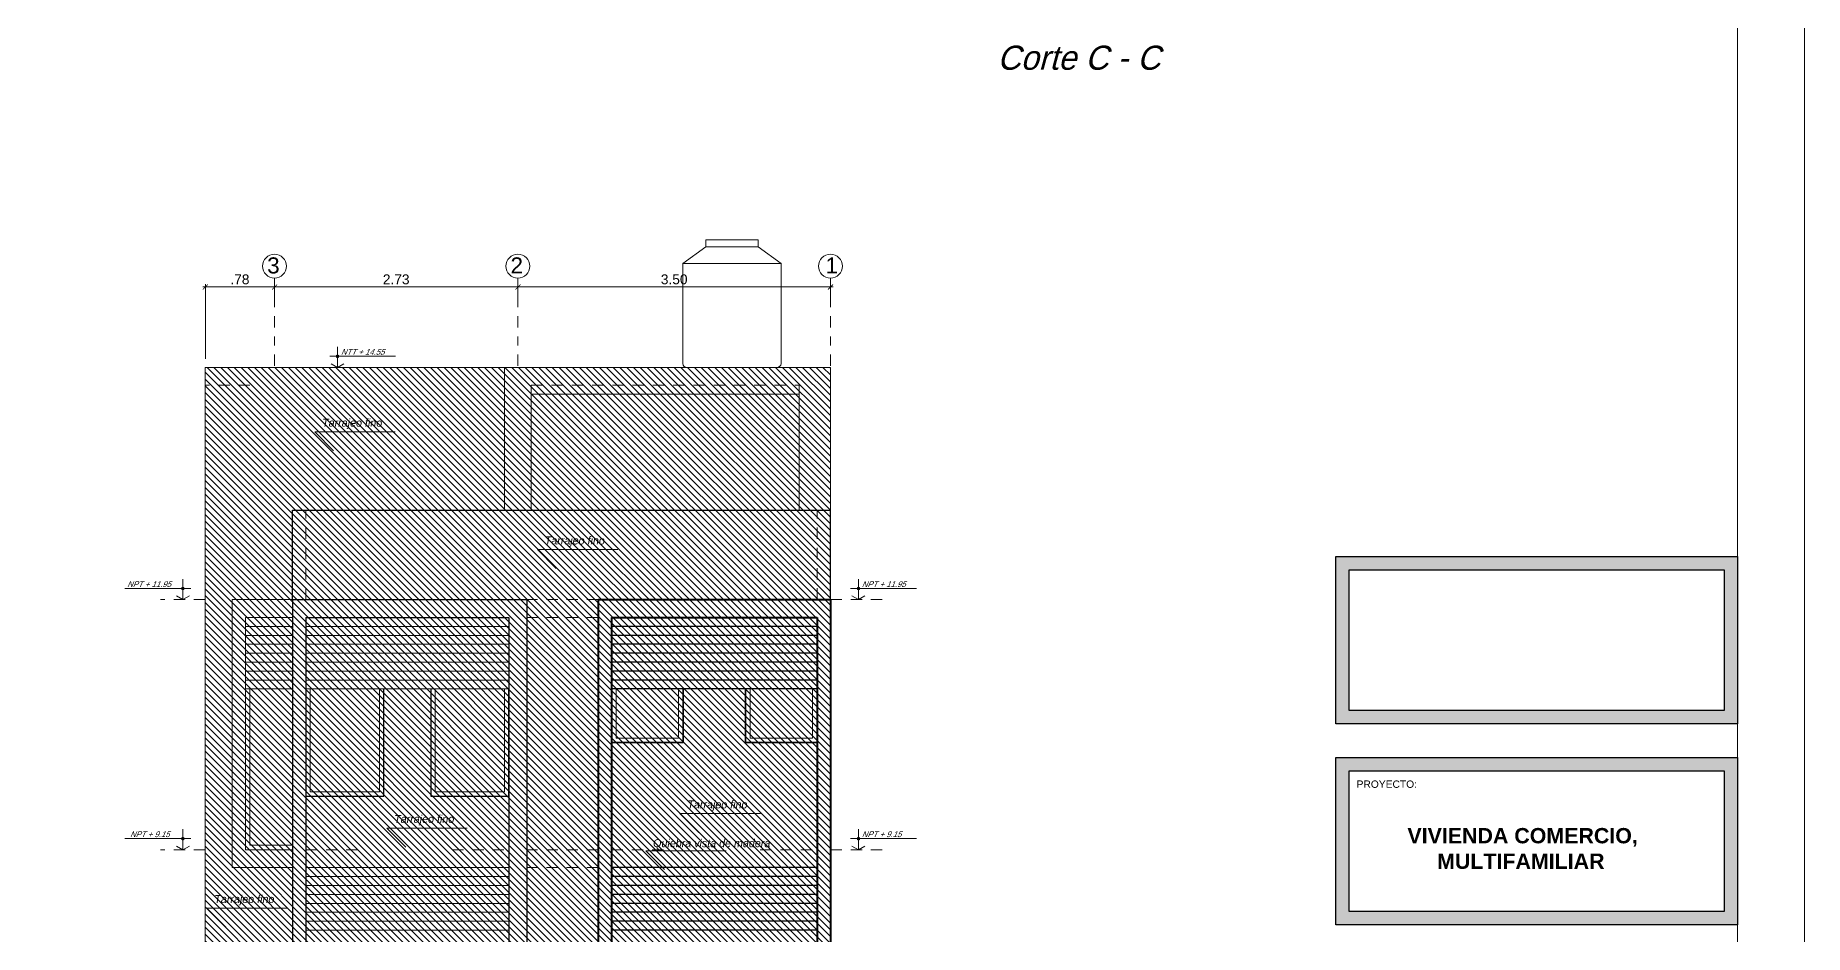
# Model space of a CAD drawing. Header units: millimetres. Extents: x 3779 to 7711, y 1445 to 3132.
# Drawn here: x 3983.46 to 4003.28, y 1460.14 to 1470.21 of the extents above; entities that cross this region are included whole.
import ezdxf

# ---------------------------------------------------------------- set-up
doc = ezdxf.new("R2010")
doc.units = ezdxf.units.MM
doc.header["$PDMODE"] = 3
doc.linetypes.add('DASHDOTX2', pattern=[50.8, 25.4, -12.7, 0, -12.7])
doc.linetypes.add('HIDDEN', pattern=[9.525, 6.35, -3.175])
for name, color, linetype, lineweight in [('cotas', 7, 'Continuous', 5), ('EJES', 20, 'DASHDOTX2', 9), ('pluma 0.0', 33, 'Continuous', 0), ('pluma 0.5', 41, 'Continuous', 5), ('pluma 1', 1, 'Continuous', 9), ('pluma 2', 2, 'Continuous', 20), ('pluma 2.5', 30, 'Continuous', 25), ('pluma 3', 251, 'Continuous', 30), ('pluma 3.5', 253, 'Continuous', 35), ('pluma 4', 34, 'Continuous', 40), ('proyecciones', 32, 'HIDDEN', 9), ('TEXTO', 7, 'Continuous', 9), ('TEXTURAS', 35, 'Continuous', 5)]:
    doc.layers.add(name, color=color, linetype=linetype, lineweight=lineweight)
doc.styles.add('ARIAL', font='arial.ttf')
doc.styles.add('ARIALNEG', font='arialbd.ttf')
doc.styles.add('nombreambiente', font='stylu.ttf', dxfattribs={"oblique": 20})
doc.styles.get("Standard").update_dxf_attribs({"font": 'arial.ttf'})
doc.styles.add('TIMES', font='arial.ttf', dxfattribs={"height": 0.11})
doc.dimstyles.new('julio', dxfattribs={"dimtxt": 0.11, "dimasz": 0.057, "dimexe": 0.03, "dimexo": 0.097, "dimgap": 0.0295, "dimtad": 1, "dimzin": 4, "dimdsep": 46, "dimtxsty": 'TIMES', "dimblk": 'ARCHTICK', "dimcen": 0, "dimdle": 0.03, "dimclrd": 256, "dimclre": 256, "dimclrt": 256, "dimadec": 0, "dimazin": 0, "dimtfac": 1, "dimtix": 1, "dimtmove": 2, "dimatfit": 2, "dimldrblk": 'ARCHTICK', "dimfxl": 1, "dimtolj": 1, "dimtzin": 0, "dimlwd": 5, "dimlwe": 5, "dimarcsym": 0})

# ---------------------------------------------------------------- blocks, each defined once
blk = doc.blocks.new('tanque elevado')
at = {"layer": 'pluma 1'}
for p, q in [((257723.671, 9339911.241), (257723.415, 9339911.054)), ((257723.671, 9339911.322), (257724.258, 9339911.322)), ((257723.671, 9339911.322), (257723.671, 9339911.241)), ((257723.671, 9339911.241), (257724.258, 9339911.241)), ((257724.258, 9339911.322), (257724.258, 9339911.241)), ((257724.258, 9339911.241), (257724.515, 9339911.054)), ((257724.515, 9339911.054), (257723.415, 9339911.054)), ((257723.415, 9339909.936), (257723.415, 9339911.054)), ((257724.515, 9339911.054), (257724.515, 9339909.936)), ((257724.47, 9339909.892), (257723.459, 9339909.892))]:
    blk.add_line(p, q, dxfattribs=at)
for centre, start, end in [((257723.459, 9339909.936), 180, 270), ((257724.47, 9339909.936), 270, 0)]:
    blk.add_arc(centre, 0.0447, start, end, dxfattribs=at)
blk = doc.blocks.new('ttryt')
at = {"layer": 'pluma 1'}
for p, q in [((1118.64, 393.514), (1118.64, 393.283)), ((1119.289, 393.407), (1118.552, 393.407)), ((1118.64, 393.283), (1118.568, 393.324)), ((1118.64, 393.283), (1118.712, 393.324))]:
    blk.add_line(p, q, dxfattribs=at)
at = {"layer": 'pluma 1', "linetype": 'Continuous'}
blk.add_circle((1118.64, 393.407), 0.015, dxfattribs=at)
blk = doc.blocks.new('_ArchTick')
at = {"color": 0, "linetype": 'ByBlock', "lineweight": 40, "const_width": 0.15}
blk.add_lwpolyline([(-0.5, -0.5), (0.5, 0.5)], dxfattribs=at)
blk = doc.blocks.new('*D660')
at = {"layer": 'cotas', "lineweight": 5, "transparency": 16777216}
for p, q in [((3988.868, 1467.192), (3988.868, 1467.425)), ((3992.368, 1467.192), (3992.368, 1467.425)), ((3988.838, 1467.395), (3992.398, 1467.395))]:
    blk.add_line(p, q, dxfattribs=at)
at = {"layer": 'Defpoints', "color": 0, "transparency": 16777216}
for p in [(3992.368, 1467.395), (3988.868, 1467.095), (3992.368, 1467.095)]:
    blk.add_point(p, dxfattribs=at)
at = {"layer": 'cotas', "lineweight": 5, "transparency": 16777216, "xscale": 0.057, "yscale": 0.057, "zscale": 0.057, "rotation": 180}
blk.add_blockref('_ArchTick', (3988.868, 1467.395), dxfattribs=at)
at = {"layer": 'cotas', "lineweight": 5, "transparency": 16777216, "xscale": 0.057, "yscale": 0.057, "zscale": 0.057}
blk.add_blockref('_ArchTick', (3992.368, 1467.395), dxfattribs=at)
at = {"layer": 'cotas', "transparency": 16777216, "insert": (3990.618, 1467.48), "char_height": 0.11, "attachment_point": 5, "style": 'TIMES'}
blk.add_mtext('\\A1;3.50', dxfattribs=at)
blk = doc.blocks.new('*D661')
at = {"layer": 'cotas', "lineweight": 5, "transparency": 16777216}
for p, q in [((3985.368, 1466.592), (3985.368, 1467.425)), ((3986.143, 1467.192), (3986.143, 1467.425)), ((3985.338, 1467.395), (3986.173, 1467.395))]:
    blk.add_line(p, q, dxfattribs=at)
at = {"layer": 'Defpoints', "color": 0, "transparency": 16777216}
for p in [(3986.143, 1467.395), (3986.143, 1467.095), (3985.368, 1466.495)]:
    blk.add_point(p, dxfattribs=at)
at = {"layer": 'cotas', "lineweight": 5, "transparency": 16777216, "xscale": 0.057, "yscale": 0.057, "zscale": 0.057, "rotation": 180}
blk.add_blockref('_ArchTick', (3985.368, 1467.395), dxfattribs=at)
at = {"layer": 'cotas', "lineweight": 5, "transparency": 16777216, "xscale": 0.057, "yscale": 0.057, "zscale": 0.057}
blk.add_blockref('_ArchTick', (3986.143, 1467.395), dxfattribs=at)
at = {"layer": 'cotas', "transparency": 16777216, "insert": (3985.755, 1467.48), "char_height": 0.11, "attachment_point": 5, "style": 'TIMES'}
blk.add_mtext('\\A1;.78', dxfattribs=at)
blk = doc.blocks.new('*D662')
at = {"layer": 'cotas', "lineweight": 5, "transparency": 16777216}
for p, q in [((3986.143, 1467.192), (3986.143, 1467.425)), ((3988.868, 1467.192), (3988.868, 1467.425)), ((3986.113, 1467.395), (3988.898, 1467.395))]:
    blk.add_line(p, q, dxfattribs=at)
at = {"layer": 'Defpoints', "color": 0, "transparency": 16777216}
for p in [(3988.868, 1467.395), (3986.143, 1467.095), (3988.868, 1467.095)]:
    blk.add_point(p, dxfattribs=at)
at = {"layer": 'cotas', "lineweight": 5, "transparency": 16777216, "xscale": 0.057, "yscale": 0.057, "zscale": 0.057, "rotation": 180}
blk.add_blockref('_ArchTick', (3986.143, 1467.395), dxfattribs=at)
at = {"layer": 'cotas', "lineweight": 5, "transparency": 16777216, "xscale": 0.057, "yscale": 0.057, "zscale": 0.057}
blk.add_blockref('_ArchTick', (3988.868, 1467.395), dxfattribs=at)
at = {"layer": 'cotas', "transparency": 16777216, "insert": (3987.505, 1467.48), "char_height": 0.11, "attachment_point": 5, "style": 'TIMES'}
blk.add_mtext('\\A1;2.73', dxfattribs=at)

msp = doc.modelspace()

# ---------------------------------------------------------------- hatches: boundary and pattern name
h = msp.add_hatch(color=256)
h.dxf.hatch_style = 1
h.paths.add_polyline_path([(3998.0261, 1462.5033), (3998.0261, 1464.3783), (4002.5261, 1464.3783), (4002.5261, 1462.5033)])
h.paths.add_polyline_path([(3998.1761, 1462.6533), (3998.1761, 1464.2283), (4002.3761, 1464.2283), (4002.3761, 1462.6533)], flags=16)
h = msp.add_hatch(color=256)
h.dxf.hatch_style = 1
h.paths.add_polyline_path([(3998.0261, 1460.2533), (3998.0261, 1462.1283), (4002.5261, 1462.1283), (4002.5261, 1460.2533)])
h.paths.add_polyline_path([(3998.1761, 1460.4033), (3998.1761, 1461.9783), (4002.3761, 1461.9783), (4002.3761, 1460.4033)], flags=16)
at = {"layer": 'pluma 0.0'}
h = msp.add_hatch(dxfattribs=at)
h.set_pattern_fill('LINE', color=256, scale=0.016875, angle=135)
h.set_pattern_definition([(135, (-23111.18941, -8375.24651), (-0.03788545551, -0.03788545551), [])])
h.paths.add_polyline_path([(3985.3676, 1451.9447), (3985.3676, 1466.4947), (3992.3676, 1466.4947), (3992.3676, 1451.9447)])

# ---------------------------------------------------------------- linework, layer by layer
for points in [[(3998.0261, 1462.5033), (3998.0261, 1464.3783), (4002.5261, 1464.3783), (4002.5261, 1462.5033)], [(3998.1761, 1462.6533), (3998.1761, 1464.2283), (4002.3761, 1464.2283), (4002.3761, 1462.6533)], [(3998.0261, 1460.2533), (3998.0261, 1462.1283), (4002.5261, 1462.1283), (4002.5261, 1460.2533)], [(3998.1761, 1460.4033), (3998.1761, 1461.9783), (4002.3761, 1461.9783), (4002.3761, 1460.4033)]]:
    msp.add_lwpolyline(points, close=True)
at = {"layer": 'cotas'}
for points in [[(3943.8761, 1448.6283), (4003.2761, 1448.6283), (4003.2761, 1490.6283), (3943.8761, 1490.6283)], [(3944.6261, 1449.3783), (4002.5261, 1449.3783), (4002.5261, 1489.8783), (3944.6261, 1489.8783)]]:
    msp.add_lwpolyline(points, close=True, dxfattribs=at)
at = {"layer": 'EJES', "ltscale": 0.005}
for p, q in [((3986.1426, 1467.4947), (3986.1426, 1466.4947)), ((3988.8676, 1467.4947), (3988.8676, 1466.4947)), ((3992.3676, 1467.4947), (3992.3676, 1466.4947))]:
    msp.add_line(p, q, dxfattribs=at)
at = {"layer": 'pluma 0.0'}
for p, q in [((3985.3676, 1466.4947), (3985.3676, 1453.7197)), ((3985.3676, 1466.4947), (3988.7176, 1466.4947)), ((3988.7176, 1466.4947), (3992.3676, 1466.4947)), ((3988.7176, 1466.4947), (3988.7176, 1464.8947)), ((3992.3676, 1464.8947), (3992.3676, 1466.4947)), ((3989.0176, 1466.1947), (3992.0176, 1466.1947)), ((3989.0176, 1466.1947), (3989.0176, 1464.8947)), ((3992.0176, 1466.1947), (3992.0176, 1464.8947))]:
    msp.add_line(p, q, dxfattribs=at)
at = {"layer": 'pluma 0.5'}
for p, q in [((3986.3426, 1463.5947), (3985.8176, 1463.5947)), ((3986.3426, 1463.4947), (3985.8176, 1463.4947)), ((3986.3426, 1463.3947), (3985.8176, 1463.3947)), ((3986.3426, 1463.2947), (3985.8176, 1463.2947)), ((3986.3426, 1463.1947), (3985.8176, 1463.1947)), ((3986.3426, 1463.0947), (3985.8176, 1463.0947)), ((3986.3426, 1462.9947), (3985.8176, 1462.9947)), ((3986.3426, 1462.8947), (3985.8176, 1462.8947)), ((3985.8676, 1462.8947), (3985.8676, 1461.1447)), ((3986.3426, 1461.1447), (3985.8676, 1461.1447))]:
    msp.add_line(p, q, dxfattribs=at)
at = {"layer": 'pluma 1'}
for p, q in [((3985.6676, 1463.8947), (3986.3426, 1463.8947)), ((3985.6676, 1463.8947), (3985.6676, 1460.8947)), ((3985.8176, 1463.6947), (3986.3426, 1463.6947)), ((3985.8176, 1463.6947), (3985.8176, 1461.0947)), ((3985.8176, 1461.0947), (3986.3426, 1461.0947)), ((3985.6676, 1460.8947), (3986.3426, 1460.8947))]:
    msp.add_line(p, q, dxfattribs=at)
for points in [[(3986.5426, 1462.8947), (3986.5426, 1461.7447), (3987.3183, 1461.7447), (3987.3183, 1462.8947)], [(3987.9418, 1462.8947), (3987.9418, 1461.7447), (3988.7176, 1461.7447), (3988.7176, 1462.8947)], [(3989.9676, 1462.8947), (3989.9676, 1462.3447), (3990.6676, 1462.3447), (3990.6676, 1462.8947)], [(3991.4676, 1462.8947), (3991.4676, 1462.3447), (3992.1676, 1462.3447), (3992.1676, 1462.8947)]]:
    msp.add_lwpolyline(points, dxfattribs=at)
for centre in [(3986.1426, 1467.6286), (3988.8676, 1467.6286), (3992.3676, 1467.6286)]:
    msp.add_circle(centre, 0.1339, dxfattribs=at)
at = {"layer": 'pluma 2'}
for p, q in [((3988.7676, 1463.5947), (3986.4926, 1463.5947)), ((3988.7676, 1463.4947), (3986.4926, 1463.4947)), ((3988.7676, 1463.3947), (3986.4926, 1463.3947)), ((3988.7676, 1463.2947), (3986.4926, 1463.2947)), ((3988.7676, 1463.1947), (3986.4926, 1463.1947)), ((3988.7676, 1463.0947), (3986.4926, 1463.0947)), ((3988.7676, 1462.9947), (3986.4926, 1462.9947)), ((3988.7676, 1462.8947), (3986.4926, 1462.8947)), ((3988.7676, 1460.8947), (3986.4926, 1460.8947)), ((3988.7676, 1460.7947), (3986.4926, 1460.7947)), ((3988.7676, 1460.6947), (3986.4926, 1460.6947)), ((3988.7676, 1460.5947), (3986.4926, 1460.5947)), ((3988.7676, 1460.4947), (3986.4926, 1460.4947)), ((3988.7676, 1460.3947), (3986.4926, 1460.3947)), ((3988.7676, 1460.2947), (3986.4926, 1460.2947)), ((3988.7676, 1460.1947), (3986.4926, 1460.1947))]:
    msp.add_line(p, q, dxfattribs=at)
at = {"layer": 'pluma 2.5'}
for p, q in [((3986.3426, 1463.8947), (3986.3426, 1464.8947)), ((3986.3426, 1464.8947), (3992.3676, 1464.8947)), ((3992.3676, 1463.8947), (3992.3676, 1464.8947)), ((3992.2176, 1463.5947), (3989.9176, 1463.5947)), ((3992.2176, 1463.4947), (3989.9176, 1463.4947)), ((3992.2176, 1463.3947), (3989.9176, 1463.3947)), ((3992.2176, 1463.2947), (3989.9176, 1463.2947)), ((3992.2176, 1463.1947), (3989.9176, 1463.1947)), ((3992.2176, 1463.0947), (3989.9176, 1463.0947)), ((3992.2176, 1462.9947), (3989.9176, 1462.9947)), ((3992.2176, 1462.8947), (3989.9176, 1462.8947)), ((3992.2176, 1460.8947), (3989.9176, 1460.8947)), ((3992.2176, 1460.7947), (3989.9176, 1460.7947)), ((3992.2176, 1460.6947), (3989.9176, 1460.6947)), ((3992.2176, 1460.5947), (3989.9176, 1460.5947)), ((3992.2176, 1460.4947), (3989.9176, 1460.4947)), ((3992.2176, 1460.3947), (3989.9176, 1460.3947)), ((3992.2176, 1460.2947), (3989.9176, 1460.2947)), ((3992.2176, 1460.1947), (3989.9176, 1460.1947))]:
    msp.add_line(p, q, dxfattribs=at)
for points in [[(3986.4926, 1462.8947), (3986.4926, 1461.6947), (3987.3683, 1461.6947), (3987.3683, 1462.8947)], [(3987.8918, 1462.8947), (3987.8918, 1461.6947), (3988.7676, 1461.6947), (3988.7676, 1462.8947)]]:
    msp.add_lwpolyline(points, dxfattribs=at)
at = {"layer": 'pluma 3'}
for p, q in [((3986.3426, 1463.8947), (3986.3426, 1455.2947)), ((3986.3426, 1463.8947), (3988.9676, 1463.8947)), ((3988.9676, 1463.8947), (3988.9676, 1455.4947)), ((3986.4926, 1463.6947), (3986.4926, 1455.4947)), ((3986.4926, 1463.6947), (3988.7676, 1463.6947)), ((3988.7676, 1463.6947), (3988.7676, 1455.4947))]:
    msp.add_line(p, q, dxfattribs=at)
at = {"layer": 'pluma 3.5'}
for points in [[(3989.9176, 1462.8947), (3989.9176, 1462.2947), (3990.7176, 1462.2947), (3990.7176, 1462.8947)], [(3991.4176, 1462.8947), (3991.4176, 1462.2947), (3992.2176, 1462.2947), (3992.2176, 1462.8947)]]:
    msp.add_lwpolyline(points, dxfattribs=at)
at = {"layer": 'pluma 4'}
for p, q in [((3989.7676, 1463.8947), (3989.7676, 1455.2947)), ((3989.7676, 1463.8947), (3992.3676, 1463.8947)), ((3992.3676, 1463.8947), (3992.3676, 1455.2947)), ((3989.9176, 1463.6947), (3989.9176, 1455.4947)), ((3989.9176, 1463.6947), (3992.2176, 1463.6947)), ((3992.2176, 1463.6947), (3992.2176, 1455.4947))]:
    msp.add_line(p, q, dxfattribs=at)
at = {"layer": 'proyecciones', "linetype": 'HIDDEN', "ltscale": 0.02}
for p, q in [((3985.8676, 1466.2947), (3985.3676, 1466.2947)), ((3989.0176, 1466.2947), (3992.0176, 1466.2947)), ((3989.0176, 1466.1947), (3989.0176, 1466.2947)), ((3992.0176, 1466.1947), (3992.0176, 1466.2947)), ((3986.4926, 1463.8947), (3986.4926, 1464.8947)), ((3992.2176, 1463.8947), (3992.2176, 1464.8947)), ((3985.3676, 1463.8947), (3984.8676, 1463.8947)), ((3989.7676, 1463.8947), (3988.9676, 1463.8947)), ((3992.3676, 1463.8947), (3992.9926, 1463.8947)), ((3989.7676, 1463.6947), (3988.9676, 1463.6947)), ((3985.3676, 1461.0947), (3984.8676, 1461.0947)), ((3986.4926, 1461.0947), (3987.1176, 1461.0947)), ((3988.1311, 1461.0947), (3988.7561, 1461.0947)), ((3989.7676, 1461.0947), (3988.9676, 1461.0947)), ((3989.9176, 1461.0947), (3990.5426, 1461.0947)), ((3991.5811, 1461.0947), (3992.2061, 1461.0947)), ((3992.3676, 1461.0947), (3992.9926, 1461.0947)), ((3989.7676, 1460.8947), (3988.9676, 1460.8947))]:
    msp.add_line(p, q, dxfattribs=at)
at = {"layer": 'TEXTURAS'}
for points in [[(3987.4926, 1465.7734), (3986.5926, 1465.7734), (3986.8048, 1465.5613)], [(3989.9856, 1464.4551), (3989.0856, 1464.4551), (3989.2977, 1464.243)], [(3991.5829, 1461.5002), (3990.6829, 1461.5002), (3990.895, 1461.288)], [(3988.299, 1461.337), (3987.399, 1461.337), (3987.6112, 1461.1249)], [(3991.1988, 1461.0842), (3990.2988, 1461.0842), (3990.5109, 1460.8721)], [(3986.2851, 1460.4406), (3985.3851, 1460.4406), (3985.5973, 1460.2285)]]:
    msp.add_lwpolyline(points, dxfattribs=at)

# ---------------------------------------------------------------- block references
at = {"layer": 'pluma 1'}
msp.add_blockref('tanque elevado', (-253732.6998, -9338443.3971), dxfattribs=at)
at = {"layer": 'pluma 1', "linetype": 'Continuous'}
for p in [(2868.2085, 1073.2118), (2874.0405, 1070.6118), (2874.0405, 1067.8118)]:
    msp.add_blockref('ttryt', p, dxfattribs=at)
at = {"layer": 'pluma 1', "linetype": 'Continuous', "xscale": -1}
for p in [(5103.7571, 1070.6118), (5103.7571, 1067.8118)]:
    msp.add_blockref('ttryt', p, dxfattribs=at)

# ---------------------------------------------------------------- texts
at = {"attachment_point": 1}
for s, insert, char_height, width, style in [('\\pi-0.03867;PROYECTO:', (3998.2983, 1461.8701), 0.08213, 6.60727, 'ARIAL'), ('\\pi-0.08069;VIVIENDA COMERCIO, \\P     MULTIFAMILIAR', (3998.909, 1461.338), 0.171359, 7.839225, 'ARIALNEG')]:
    msp.add_mtext(s, dxfattribs=dict(at, insert=insert, char_height=char_height, width=width, style=style))
at = {"layer": 'TEXTO', "attachment_point": 1}
for s, insert, char_height, width in [('{\\fStylus BT|b0|i0|c0|p34;\\Q15;Corte C - C}', (3994.2358, 1470.097), 0.27, 5.080878), ('{\\fStylus BT|b0|i1|c0|p34;\\C7;Tarrajeo fino}', (3986.6758, 1465.9204), 0.0896, 2.293656), ('{\\fStylus BT|b0|i1|c0|p34;\\C7;Tarrajeo fino}', (3989.1688, 1464.6021), 0.0896, 2.293656), ('{\\fStylus BT|b0|i1|c0|p34;\\C7;Tarrajeo fino}', (3987.4822, 1461.484), 0.0896, 2.293656), ('{\\fStylus BT|b0|i1|c0|p34;\\C7;Tarrajeo fino}', (3990.7661, 1461.6472), 0.0896, 2.293656), ('{\\fStylus BT|b0|i1|c0|p34;\\C7;Quiebra vista de madera}', (3990.382, 1461.213), 0.0896, 2.293656), ('{\\fStylus BT|b0|i1|c0|p34;\\C7;Tarrajeo fino}', (3985.4683, 1460.5877), 0.0896, 2.293656)]:
    msp.add_mtext(s, dxfattribs=dict(at, insert=insert, char_height=char_height, width=width))
at = {"layer": 'TEXTO', "color": 5, "char_height": 0.18, "width": 2.597734, "attachment_point": 1}
for s, insert in [('{\\C7;3}', (3986.0601, 1467.7267)), ('{\\C7;2}', (3988.7851, 1467.7267)), ('{\\C7;1}', (3992.3121, 1467.7267))]:
    msp.add_mtext(s, dxfattribs=dict(at, insert=insert))
at = {"layer": 'TEXTO', "char_height": 0.065, "width": 0.790868, "attachment_point": 1, "style": 'nombreambiente'}
for s, insert in [('{\\Q23;NTT + 14.55}', (3986.8861, 1466.701)), ('{\\Q23;NPT + 11.95}', (3984.4918, 1464.101)), ('{\\Q23;NPT + 11.95}', (3992.7181, 1464.101)), ('{\\Q23;NPT + 9.15}', (3984.5238, 1461.301)), ('{\\Q23;NPT + 9.15}', (3992.7181, 1461.301))]:
    msp.add_mtext(s, dxfattribs=dict(at, insert=insert))

# ---------------------------------------------------------------- dimensions: what is measured, and where the dimension line sits
at = {"layer": 'cotas'}
for base, p1, p2, picture, middle in [((3986.1425605759, 1467.3946528997), (3985.3675605758, 1466.4946528997), (3986.1425605759, 1467.0946528997), '*D661', (3985.7550605759, 1467.4803159283)), ((3988.8675605759, 1467.3946528997), (3986.1425605759, 1467.0946528997), (3988.8675605759, 1467.0946528997), '*D662', (3987.5050605759, 1467.4803534454)), ((3992.3676, 1467.3947), (3988.8676, 1467.0947), (3992.3676, 1467.0947), '*D660', (3990.6176, 1467.4804))]:
    dim = msp.add_linear_dim(base=base, p1=p1, p2=p2, dimstyle='julio', dxfattribs=at)
    dim.commit()
    dim.dimension.update_dxf_attribs({"geometry": picture, "text_midpoint": middle})

doc.saveas('drawing.dxf')
